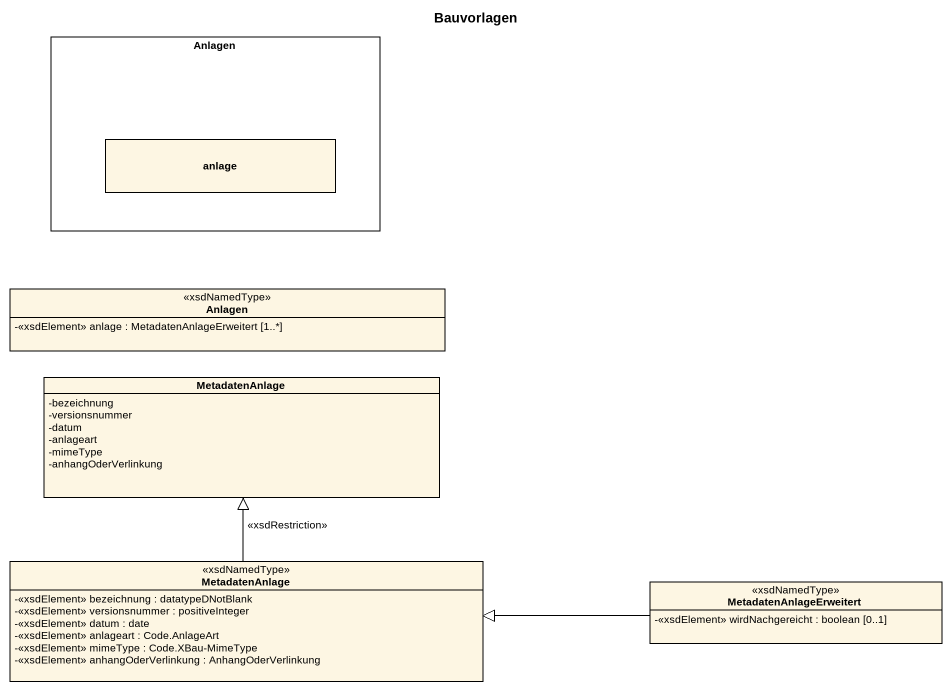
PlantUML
@startuml
title Bauvorlagen
allowmixing
hide circle
hide empty members
skinparam classAttributeIconSize 0
rectangle Anlagen {
  rectangle anlage
}
class "Anlagen" as Anlagen_2 <<xsdNamedType>> {
  -<<xsdElement>> anlage : MetadatenAnlageErweitert [1..*]
}
class MetadatenAnlage {
  -bezeichnung
  -versionsnummer
  -datum
  -anlageart
  -mimeType
  -anhangOderVerlinkung
}
class "MetadatenAnlage" as MetadatenAnlage_2 <<xsdNamedType>> {
  -<<xsdElement>> bezeichnung : datatypeDNotBlank
  -<<xsdElement>> versionsnummer : positiveInteger
  -<<xsdElement>> datum : date
  -<<xsdElement>> anlageart : Code.AnlageArt
  -<<xsdElement>> mimeType : Code.XBau-MimeType
  -<<xsdElement>> anhangOderVerlinkung : AnhangOderVerlinkung
}
class MetadatenAnlageErweitert <<xsdNamedType>> {
  -<<xsdElement>> wirdNachgereicht : boolean [0..1]
}
MetadatenAnlage_2 -up-|> MetadatenAnlage : <<xsdRestriction>>
MetadatenAnlageErweitert -left-|> MetadatenAnlage_2
@enduml
